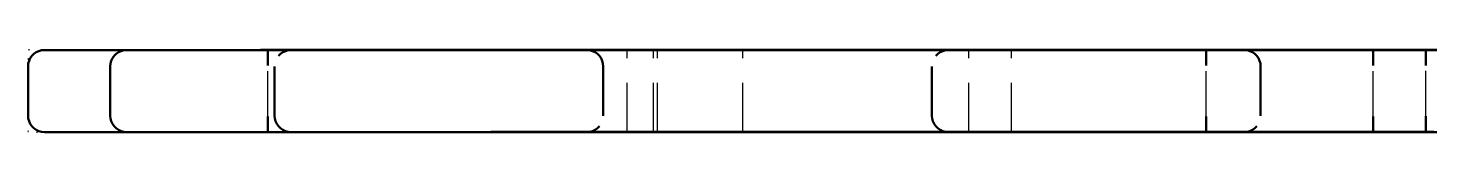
# Model space of a CAD drawing. Header units: millimetres. Extents: x 14 to 366, y 5 to 281.
# Drawn here: x 195.9 to 281.2, y 154.6 to 159.6 of the extents above; entities that cross this region are included whole.
import ezdxf

# ---------------------------------------------------------------- set-up
doc = ezdxf.new("R2010")
doc.units = ezdxf.units.MM
doc.linetypes.add('DOTTED', pattern=[1, 0, -1])
doc.linetypes.add('HIDDEN', pattern=[4.5, 3, -1.5])
for name, color, linetype, lineweight in [('HIDDEN', 8, 'HIDDEN', 25), ('REFERENCE', 8, 'DOTTED', 13), ('VISIBLE', 7, 'CONTINUOUS', 50)]:
    doc.layers.add(name, color=color, linetype=linetype, lineweight=lineweight)

msp = doc.modelspace()

# ---------------------------------------------------------------- linework, layer by layer
at = {"layer": 'HIDDEN'}
for p, q in [((210.015, 159.571), (351.76, 159.571)), ((210.015, 159.56), (221.709, 159.56)), ((210.452, 159.571), (223.141, 159.571)), ((221.709, 159.56), (224.769, 159.56)), ((223.141, 159.571), (233.926, 159.571)), ((224.769, 159.56), (227.602, 159.56)), ((227.602, 159.56), (241.239, 159.56)), ((232.323, 154.56), (232.323, 159.571)), ((233.926, 159.571), (236.86, 159.571)), ((233.926, 154.56), (233.926, 159.571)), ((234.167, 154.571), (234.167, 159.571)), ((236.86, 159.571), (239.354, 159.571)), ((239.354, 159.571), (248.192, 159.571)), ((239.354, 154.56), (239.354, 159.571)), ((241.239, 159.56), (252.396, 159.56)), ((248.192, 159.571), (255.705, 159.571)), ((252.396, 159.56), (266.033, 159.56)), ((253.111, 154.56), (253.111, 159.571)), ((255.705, 159.571), (269.34, 159.571)), ((255.705, 154.571), (255.705, 159.571)), ((266.033, 159.56), (284.761, 159.56)), ((267.562, 159.571), (273.055, 159.571)), ((269.34, 159.571), (280.93, 159.571)), ((273.055, 159.571), (276.607, 159.571)), ((276.607, 159.571), (277.724, 159.571)), ((200.87, 158.56), (200.885, 158.734)), ((200.87, 158.56), (200.885, 158.734)), ((201.104, 159.203), (201.227, 159.326)), ((201.104, 159.203), (201.227, 159.326)), ((201.104, 159.203), (201.227, 159.326)), ((201.227, 159.326), (201.37, 159.426)), ((201.227, 159.326), (201.37, 159.426)), ((201.227, 159.326), (201.37, 159.426)), ((201.37, 159.426), (201.528, 159.5)), ((201.37, 159.426), (201.528, 159.5)), ((201.37, 159.426), (201.528, 159.5)), ((210.452, 155.276), (210.452, 158.855)), ((211.104, 159.203), (211.227, 159.326)), ((211.227, 159.326), (211.37, 159.426)), ((211.37, 159.426), (211.528, 159.5)), ((230.212, 159.5), (230.37, 159.426)), ((230.37, 159.426), (230.512, 159.326)), ((230.512, 159.326), (230.636, 159.203)), ((251.104, 159.203), (251.227, 159.326)), ((251.227, 159.326), (251.37, 159.426)), ((251.37, 159.426), (251.528, 159.5)), ((267.562, 155.276), (267.562, 158.855)), ((270.212, 159.5), (270.37, 159.426)), ((270.37, 159.426), (270.512, 159.326)), ((270.512, 159.326), (270.636, 159.203)), ((277.724, 155.276), (277.724, 158.855)), ((280.93, 155.285), (280.93, 158.856)), ((200.87, 155.56), (200.87, 158.56)), ((200.87, 155.56), (200.87, 158.56)), ((200.87, 155.56), (200.87, 158.56)), ((200.87, 155.56), (200.87, 158.56)), ((200.87, 155.56), (200.87, 158.56)), ((210.87, 155.56), (210.87, 158.56)), ((230.87, 155.56), (230.87, 158.56)), ((250.87, 155.56), (250.87, 158.56)), ((270.87, 155.56), (270.87, 158.56)), ((200.87, 155.56), (200.885, 155.386)), ((200.87, 155.56), (200.885, 155.386)), ((201.104, 154.917), (201.227, 154.794)), ((201.104, 154.917), (201.227, 154.794)), ((201.104, 154.917), (201.227, 154.794)), ((201.227, 154.794), (201.37, 154.694)), ((201.227, 154.794), (201.37, 154.694)), ((201.227, 154.794), (201.37, 154.694)), ((201.37, 154.694), (201.528, 154.62)), ((201.37, 154.694), (201.528, 154.62)), ((201.37, 154.694), (201.528, 154.62)), ((210.452, 154.56), (211.81, 154.56)), ((211.104, 154.917), (211.227, 154.794)), ((211.227, 154.794), (211.37, 154.694)), ((211.37, 154.694), (211.528, 154.62)), ((211.81, 154.56), (216.137, 154.56)), ((216.137, 154.56), (224.963, 154.56)), ((224.963, 154.56), (233.926, 154.56)), ((230.212, 154.62), (230.37, 154.694)), ((230.37, 154.694), (230.512, 154.794)), ((230.512, 154.794), (230.636, 154.917)), ((233.926, 154.56), (235.428, 154.56)), ((235.428, 154.56), (235.743, 154.56)), ((235.743, 154.56), (237.132, 154.56)), ((237.132, 154.56), (237.281, 154.56)), ((237.281, 154.56), (239.354, 154.56)), ((239.354, 154.56), (246.002, 154.56)), ((246.002, 154.56), (249.461, 154.56)), ((249.461, 154.56), (249.841, 154.56)), ((249.841, 154.56), (252.609, 154.56)), ((251.104, 154.917), (251.227, 154.794)), ((251.227, 154.794), (251.37, 154.694)), ((251.37, 154.694), (251.528, 154.62)), ((252.687, 154.571), (254.956, 154.571)), ((254.956, 154.571), (255.705, 154.571)), ((255.705, 154.571), (271.294, 154.571)), ((267.562, 154.56), (270.578, 154.56)), ((270.212, 154.62), (270.37, 154.694)), ((270.37, 154.694), (270.512, 154.794)), ((270.512, 154.794), (270.636, 154.917)), ((270.578, 154.56), (273.844, 154.56)), ((271.294, 154.571), (280.93, 154.571)), ((273.844, 154.56), (277.724, 154.56))]:
    msp.add_line(p, q, dxfattribs=at)
at = {"layer": 'REFERENCE'}
for p, q in [((195.87, 159.571), (365.87, 159.571)), ((195.87, 154.56), (195.87, 159.571)), ((365.87, 154.56), (195.87, 154.56))]:
    msp.add_line(p, q, dxfattribs=at)
at = {"layer": 'VISIBLE'}
for p, q in [((196.528, 159.5), (196.696, 159.545)), ((196.528, 159.5), (196.696, 159.545)), ((196.528, 159.5), (196.696, 159.545)), ((196.696, 159.545), (196.87, 159.56)), ((196.696, 159.545), (196.87, 159.56)), ((196.696, 159.545), (196.87, 159.56)), ((196.87, 159.56), (201.87, 159.56)), ((196.87, 159.56), (201.87, 159.56)), ((196.87, 159.56), (201.87, 159.56)), ((201.528, 159.5), (201.696, 159.545)), ((201.528, 159.5), (201.696, 159.545)), ((201.528, 159.5), (201.696, 159.545)), ((201.528, 159.5), (201.696, 159.545)), ((201.696, 159.545), (201.87, 159.56)), ((201.696, 159.545), (201.87, 159.56)), ((201.696, 159.545), (201.87, 159.56)), ((201.696, 159.545), (201.87, 159.56)), ((201.87, 159.56), (211.87, 159.56)), ((210.015, 159.571), (351.76, 159.571)), ((210.015, 159.56), (210.316, 159.56)), ((210.316, 159.56), (210.625, 159.56)), ((210.452, 158.616), (210.452, 159.571)), ((210.452, 159.571), (220.501, 159.571)), ((210.625, 159.56), (218.419, 159.56)), ((211.528, 159.5), (211.696, 159.545)), ((211.528, 159.5), (211.696, 159.545)), ((211.696, 159.545), (211.87, 159.56)), ((211.696, 159.545), (211.87, 159.56)), ((211.87, 159.56), (229.87, 159.56)), ((218.419, 159.56), (232.448, 159.56)), ((220.501, 159.571), (232.323, 159.571)), ((229.87, 159.56), (230.043, 159.545)), ((229.87, 159.56), (230.043, 159.545)), ((229.87, 159.56), (251.87, 159.56)), ((230.043, 159.545), (230.212, 159.5)), ((230.043, 159.545), (230.212, 159.5)), ((232.323, 159.571), (233.17, 159.571)), ((232.448, 159.56), (264.169, 159.56)), ((233.17, 159.571), (234.167, 159.571)), ((234.167, 159.571), (242.871, 159.571)), ((242.871, 159.571), (253.111, 159.571)), ((251.528, 159.5), (251.696, 159.545)), ((251.528, 159.5), (251.696, 159.545)), ((251.696, 159.545), (251.87, 159.56)), ((251.696, 159.545), (251.87, 159.56)), ((251.87, 159.56), (269.87, 159.56)), ((253.111, 159.571), (264.42, 159.571)), ((264.169, 159.56), (271.205, 159.56)), ((264.42, 159.571), (274.641, 159.571)), ((267.562, 159.571), (273.704, 159.571)), ((267.562, 158.616), (267.562, 159.571)), ((269.87, 159.56), (270.043, 159.545)), ((269.87, 159.56), (270.043, 159.545)), ((269.87, 159.56), (291.87, 159.56)), ((270.043, 159.545), (270.212, 159.5)), ((270.043, 159.545), (270.212, 159.5)), ((271.205, 159.56), (276.961, 159.56)), ((273.704, 159.571), (280.93, 159.571)), ((274.641, 159.571), (277.724, 159.571)), ((276.961, 159.56), (283.996, 159.56)), ((277.724, 158.616), (277.724, 159.571)), ((280.93, 158.618), (280.93, 159.571)), ((195.87, 158.56), (195.885, 158.734)), ((195.87, 158.56), (195.885, 158.734)), ((195.87, 158.56), (195.885, 158.734)), ((195.885, 158.734), (195.93, 158.902)), ((195.885, 158.734), (195.93, 158.902)), ((195.885, 158.734), (195.93, 158.902)), ((195.93, 158.902), (196.004, 159.06)), ((195.93, 158.902), (196.004, 159.06)), ((195.93, 158.902), (196.004, 159.06)), ((196.004, 159.06), (196.104, 159.203)), ((196.004, 159.06), (196.104, 159.203)), ((196.004, 159.06), (196.104, 159.203)), ((196.104, 159.203), (196.227, 159.326)), ((196.104, 159.203), (196.227, 159.326)), ((196.104, 159.203), (196.227, 159.326)), ((196.227, 159.326), (196.37, 159.426)), ((196.227, 159.326), (196.37, 159.426)), ((196.227, 159.326), (196.37, 159.426)), ((196.37, 159.426), (196.528, 159.5)), ((196.37, 159.426), (196.528, 159.5)), ((196.37, 159.426), (196.528, 159.5)), ((200.87, 158.56), (200.885, 158.734)), ((200.87, 158.56), (200.885, 158.734)), ((200.87, 158.56), (200.885, 158.734)), ((200.87, 158.56), (200.885, 158.734)), ((200.885, 158.734), (200.93, 158.902)), ((200.885, 158.734), (200.93, 158.902)), ((200.885, 158.734), (200.93, 158.902)), ((200.885, 158.734), (200.93, 158.902)), ((200.93, 158.902), (201.004, 159.06)), ((200.93, 158.902), (201.004, 159.06)), ((200.93, 158.902), (201.004, 159.06)), ((200.93, 158.902), (201.004, 159.06)), ((201.004, 159.06), (201.104, 159.203)), ((201.004, 159.06), (201.104, 159.203)), ((201.004, 159.06), (201.104, 159.203)), ((201.004, 159.06), (201.104, 159.203)), ((201.104, 159.203), (201.227, 159.326)), ((201.104, 159.203), (201.227, 159.326)), ((201.104, 159.203), (201.227, 159.326)), ((201.104, 159.203), (201.227, 159.326)), ((201.227, 159.326), (201.37, 159.426)), ((201.227, 159.326), (201.37, 159.426)), ((201.227, 159.326), (201.37, 159.426)), ((201.227, 159.326), (201.37, 159.426)), ((201.37, 159.426), (201.528, 159.5)), ((201.37, 159.426), (201.528, 159.5)), ((201.37, 159.426), (201.528, 159.5)), ((201.37, 159.426), (201.528, 159.5)), ((211.104, 159.203), (211.227, 159.326)), ((211.104, 159.203), (211.227, 159.326)), ((211.227, 159.326), (211.37, 159.426)), ((211.227, 159.326), (211.37, 159.426)), ((211.37, 159.426), (211.528, 159.5)), ((211.37, 159.426), (211.528, 159.5)), ((230.212, 159.5), (230.37, 159.426)), ((230.212, 159.5), (230.37, 159.426)), ((230.37, 159.426), (230.512, 159.326)), ((230.37, 159.426), (230.512, 159.326)), ((230.512, 159.326), (230.636, 159.203)), ((230.512, 159.326), (230.636, 159.203)), ((230.636, 159.203), (230.736, 159.06)), ((230.636, 159.203), (230.736, 159.06)), ((230.736, 159.06), (230.809, 158.902)), ((230.736, 159.06), (230.809, 158.902)), ((230.809, 158.902), (230.854, 158.734)), ((230.809, 158.902), (230.854, 158.734)), ((230.854, 158.734), (230.87, 158.56)), ((230.854, 158.734), (230.87, 158.56)), ((251.104, 159.203), (251.227, 159.326)), ((251.104, 159.203), (251.227, 159.326)), ((251.227, 159.326), (251.37, 159.426)), ((251.227, 159.326), (251.37, 159.426)), ((251.37, 159.426), (251.528, 159.5)), ((251.37, 159.426), (251.528, 159.5)), ((270.212, 159.5), (270.37, 159.426)), ((270.212, 159.5), (270.37, 159.426)), ((270.37, 159.426), (270.512, 159.326)), ((270.37, 159.426), (270.512, 159.326)), ((270.512, 159.326), (270.636, 159.203)), ((270.512, 159.326), (270.636, 159.203)), ((270.636, 159.203), (270.736, 159.06)), ((270.636, 159.203), (270.736, 159.06)), ((270.736, 159.06), (270.809, 158.902)), ((270.736, 159.06), (270.809, 158.902)), ((270.809, 158.902), (270.854, 158.734)), ((270.809, 158.902), (270.854, 158.734)), ((270.854, 158.734), (270.87, 158.56)), ((270.854, 158.734), (270.87, 158.56)), ((195.87, 155.56), (195.87, 158.56)), ((195.87, 155.56), (195.87, 158.56)), ((195.87, 155.56), (195.87, 158.56)), ((200.87, 155.56), (200.87, 158.56)), ((200.87, 155.56), (200.87, 158.56)), ((210.87, 155.56), (210.87, 158.56)), ((210.87, 155.56), (210.87, 158.56)), ((230.87, 155.56), (230.87, 158.56)), ((230.87, 155.56), (230.87, 158.56)), ((250.87, 155.56), (250.87, 158.56)), ((250.87, 155.56), (250.87, 158.56)), ((270.87, 155.56), (270.87, 158.56)), ((270.87, 155.56), (270.87, 158.56)), ((195.87, 155.56), (195.885, 155.386)), ((195.87, 155.56), (195.885, 155.386)), ((195.87, 155.56), (195.885, 155.386)), ((195.885, 155.386), (195.93, 155.218)), ((195.885, 155.386), (195.93, 155.218)), ((195.885, 155.386), (195.93, 155.218)), ((200.87, 155.56), (200.885, 155.386)), ((200.87, 155.56), (200.885, 155.386)), ((200.87, 155.56), (200.885, 155.386)), ((200.87, 155.56), (200.885, 155.386)), ((200.885, 155.386), (200.93, 155.218)), ((200.885, 155.386), (200.93, 155.218)), ((200.885, 155.386), (200.93, 155.218)), ((200.885, 155.386), (200.93, 155.218)), ((210.452, 154.56), (210.452, 155.514)), ((210.87, 155.56), (210.885, 155.386)), ((210.87, 155.56), (210.885, 155.386)), ((210.885, 155.386), (210.93, 155.218)), ((210.885, 155.386), (210.93, 155.218)), ((250.87, 155.56), (250.885, 155.386)), ((250.87, 155.56), (250.885, 155.386)), ((250.885, 155.386), (250.93, 155.218)), ((250.885, 155.386), (250.93, 155.218)), ((267.562, 154.56), (267.562, 155.514)), ((277.724, 154.56), (277.724, 155.514)), ((280.93, 154.571), (280.93, 155.523)), ((195.93, 155.218), (196.004, 155.06)), ((195.93, 155.218), (196.004, 155.06)), ((195.93, 155.218), (196.004, 155.06)), ((196.004, 155.06), (196.104, 154.917)), ((196.004, 155.06), (196.104, 154.917)), ((196.004, 155.06), (196.104, 154.917)), ((196.104, 154.917), (196.227, 154.794)), ((196.104, 154.917), (196.227, 154.794)), ((196.104, 154.917), (196.227, 154.794)), ((196.227, 154.794), (196.37, 154.694)), ((196.227, 154.794), (196.37, 154.694)), ((196.227, 154.794), (196.37, 154.694)), ((196.37, 154.694), (196.528, 154.62)), ((196.37, 154.694), (196.528, 154.62)), ((196.37, 154.694), (196.528, 154.62)), ((196.528, 154.62), (196.696, 154.575)), ((196.528, 154.62), (196.696, 154.575)), ((196.528, 154.62), (196.696, 154.575)), ((196.696, 154.575), (196.87, 154.56)), ((196.696, 154.575), (196.87, 154.56)), ((196.696, 154.575), (196.87, 154.56)), ((196.87, 154.56), (201.87, 154.56)), ((196.87, 154.56), (201.87, 154.56)), ((196.87, 154.56), (201.87, 154.56)), ((200.93, 155.218), (201.004, 155.06)), ((200.93, 155.218), (201.004, 155.06)), ((200.93, 155.218), (201.004, 155.06)), ((200.93, 155.218), (201.004, 155.06)), ((201.004, 155.06), (201.104, 154.917)), ((201.004, 155.06), (201.104, 154.917)), ((201.004, 155.06), (201.104, 154.917)), ((201.004, 155.06), (201.104, 154.917)), ((201.104, 154.917), (201.227, 154.794)), ((201.104, 154.917), (201.227, 154.794)), ((201.104, 154.917), (201.227, 154.794)), ((201.104, 154.917), (201.227, 154.794)), ((201.227, 154.794), (201.37, 154.694)), ((201.227, 154.794), (201.37, 154.694)), ((201.227, 154.794), (201.37, 154.694)), ((201.227, 154.794), (201.37, 154.694)), ((201.37, 154.694), (201.528, 154.62)), ((201.37, 154.694), (201.528, 154.62)), ((201.37, 154.694), (201.528, 154.62)), ((201.37, 154.694), (201.528, 154.62)), ((201.528, 154.62), (201.696, 154.575)), ((201.528, 154.62), (201.696, 154.575)), ((201.528, 154.62), (201.696, 154.575)), ((201.528, 154.62), (201.696, 154.575)), ((201.696, 154.575), (201.87, 154.56)), ((201.696, 154.575), (201.87, 154.56)), ((201.696, 154.575), (201.87, 154.56)), ((201.696, 154.575), (201.87, 154.56)), ((201.87, 154.56), (211.87, 154.56)), ((210.452, 154.56), (213.003, 154.56)), ((210.93, 155.218), (211.004, 155.06)), ((210.93, 155.218), (211.004, 155.06)), ((211.004, 155.06), (211.104, 154.917)), ((211.004, 155.06), (211.104, 154.917)), ((211.104, 154.917), (211.227, 154.794)), ((211.104, 154.917), (211.227, 154.794)), ((211.227, 154.794), (211.37, 154.694)), ((211.227, 154.794), (211.37, 154.694)), ((211.37, 154.694), (211.528, 154.62)), ((211.37, 154.694), (211.528, 154.62)), ((211.528, 154.62), (211.696, 154.575)), ((211.528, 154.62), (211.696, 154.575)), ((211.696, 154.575), (211.87, 154.56)), ((211.696, 154.575), (211.87, 154.56)), ((211.87, 154.56), (229.87, 154.56)), ((213.003, 154.56), (218.579, 154.56)), ((218.579, 154.56), (218.803, 154.56)), ((218.803, 154.56), (229.083, 154.56)), ((223.905, 154.56), (224.026, 154.571)), ((223.905, 154.56), (273.17, 154.56)), ((224.026, 154.571), (224.515, 154.571)), ((224.515, 154.571), (258.112, 154.571)), ((229.083, 154.56), (232.323, 154.56)), ((229.87, 154.56), (230.043, 154.575)), ((229.87, 154.56), (230.043, 154.575)), ((229.87, 154.56), (251.87, 154.56)), ((230.043, 154.575), (230.212, 154.62)), ((230.043, 154.575), (230.212, 154.62)), ((230.212, 154.62), (230.37, 154.694)), ((230.212, 154.62), (230.37, 154.694)), ((230.37, 154.694), (230.512, 154.794)), ((230.37, 154.694), (230.512, 154.794)), ((230.512, 154.794), (230.636, 154.917)), ((230.512, 154.794), (230.636, 154.917)), ((232.323, 154.56), (232.734, 154.56)), ((232.734, 154.56), (233.027, 154.56)), ((233.086, 154.56), (233.573, 154.56)), ((233.586, 154.571), (234.167, 154.571)), ((234.167, 154.571), (237.419, 154.571)), ((237.419, 154.571), (238.051, 154.571)), ((238.14, 154.56), (241.4, 154.56)), ((241.4, 154.56), (245.979, 154.56)), ((245.979, 154.56), (253.111, 154.56)), ((250.93, 155.218), (251.004, 155.06)), ((250.93, 155.218), (251.004, 155.06)), ((251.004, 155.06), (251.104, 154.917)), ((251.004, 155.06), (251.104, 154.917)), ((251.104, 154.917), (251.227, 154.794)), ((251.104, 154.917), (251.227, 154.794)), ((251.227, 154.794), (251.37, 154.694)), ((251.227, 154.794), (251.37, 154.694)), ((251.37, 154.694), (251.528, 154.62)), ((251.37, 154.694), (251.528, 154.62)), ((251.528, 154.62), (251.696, 154.575)), ((251.528, 154.62), (251.696, 154.575)), ((251.696, 154.575), (251.87, 154.56)), ((251.696, 154.575), (251.87, 154.56)), ((251.87, 154.56), (269.87, 154.56)), ((253.111, 154.56), (262.509, 154.56)), ((258.112, 154.571), (272.914, 154.571)), ((262.509, 154.56), (277.724, 154.56)), ((267.562, 154.56), (268.647, 154.56)), ((268.647, 154.56), (281.422, 154.56)), ((268.71, 154.571), (281.419, 154.571)), ((268.71, 154.571), (272.669, 154.571)), ((269.87, 154.56), (270.043, 154.575)), ((269.87, 154.56), (270.043, 154.575)), ((269.87, 154.56), (291.87, 154.56)), ((270.043, 154.575), (270.212, 154.62)), ((270.043, 154.575), (270.212, 154.62)), ((270.212, 154.62), (270.37, 154.694)), ((270.212, 154.62), (270.37, 154.694)), ((270.37, 154.694), (270.512, 154.794)), ((270.37, 154.694), (270.512, 154.794)), ((270.512, 154.794), (270.636, 154.917)), ((270.512, 154.794), (270.636, 154.917)), ((272.669, 154.571), (275.06, 154.571)), ((272.914, 154.571), (273.17, 154.56)), ((275.06, 154.571), (278.184, 154.571)), ((278.184, 154.571), (278.688, 154.571)), ((278.688, 154.571), (279.251, 154.571)), ((279.251, 154.571), (280.93, 154.571))]:
    msp.add_line(p, q, dxfattribs=at)

doc.saveas('drawing.dxf')
